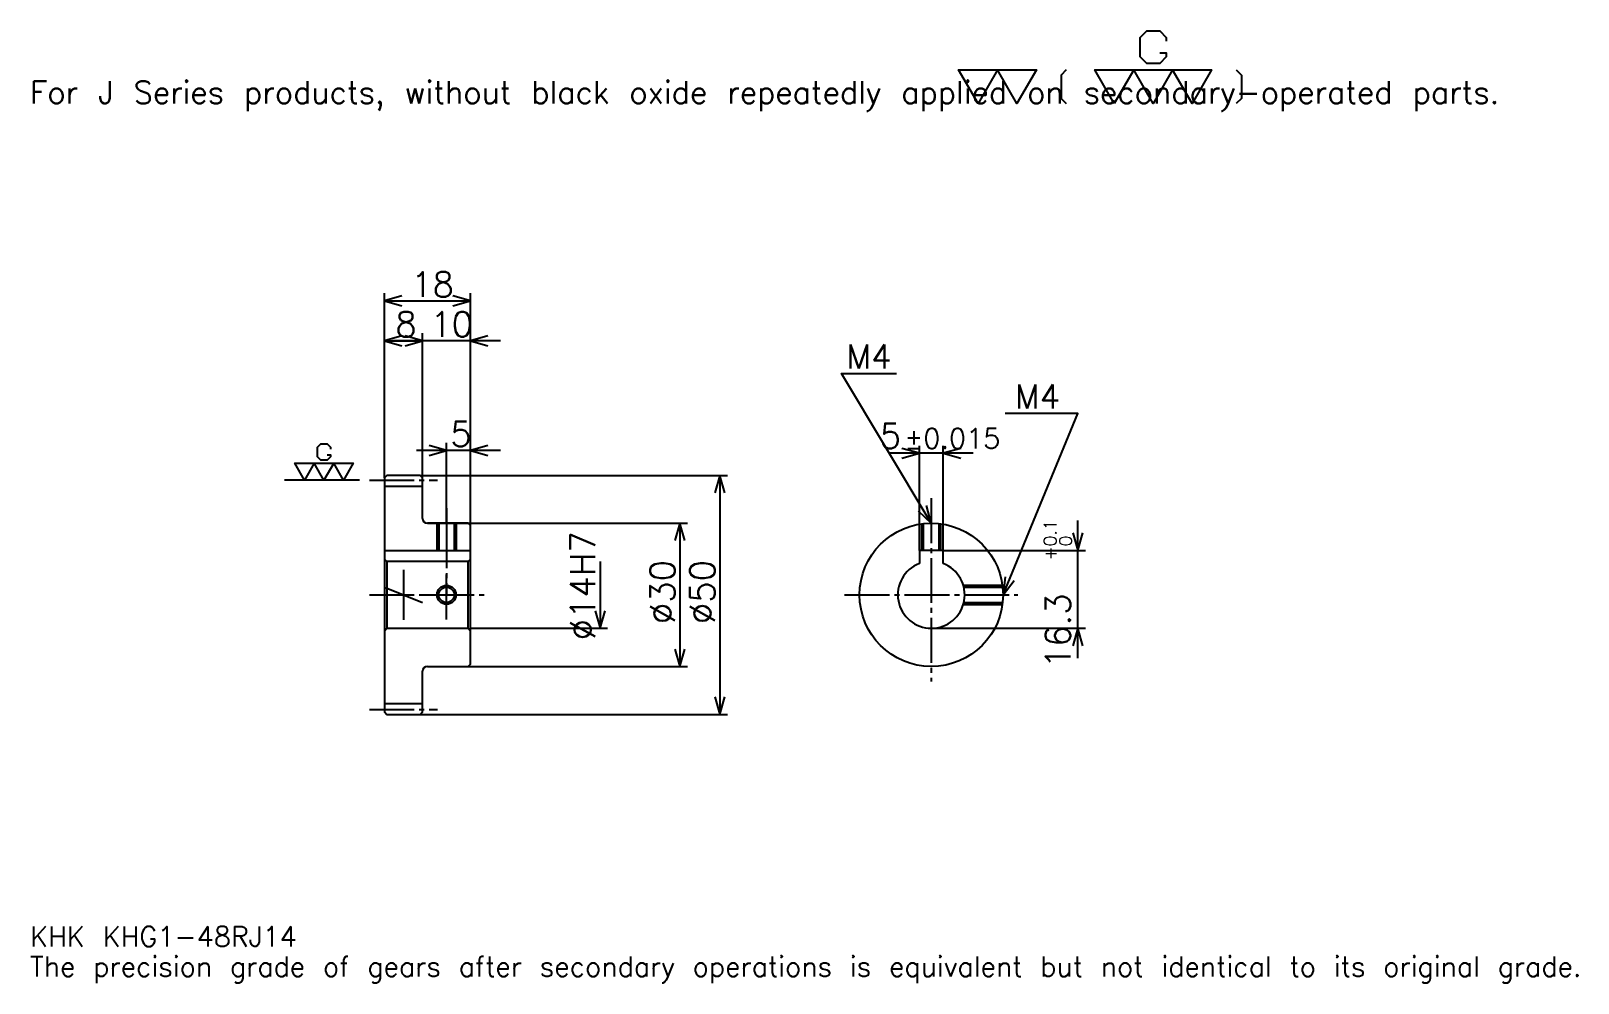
# Model space of a CAD drawing. Extents: x 11 to 334, y 4 to 203.
import ezdxf

# ---------------------------------------------------------------- set-up
doc = ezdxf.new("R2010")
doc.units = 0
doc.linetypes.add('DASHDOT', pattern=[12.521738, 9.391304, -1.043478, 1.043478, -1.043478])
doc.layers.get('0').update_dxf_attribs({"linetype": 'CONTINUOUS'})
doc.layers.add('DASHDOT', color=6, linetype='DASHDOT')
doc.styles.add('KANJI', font='TXT', dxfattribs={"bigfont": 'BIGFONT'})

msp = doc.modelspace()

# ---------------------------------------------------------------- linework, layer by layer
at = {"color": 5}
for p, q in [((84.521736, 110.043472), (84.521736, 148.130432)), ((84.521736, 146.565216), (102.521736, 146.565216)), ((102.521736, 110.043472), (102.521736, 148.130432)), ((92.521736, 110.043472), (92.521736, 139.782593)), ((84.521736, 138.217377), (92.521736, 138.217377)), ((108.782608, 138.217377), (86.260864, 138.217377)), ((97.521736, 110.043472), (97.521736, 116.82608)), ((108.782608, 115.260864), (91.260864, 115.260864)), ((207.67392, 114.652168), (190.152161, 114.652168)), ((196.41304, 94.343475), (196.41304, 116.217384)), ((201.41304, 94.343475), (201.41304, 116.217384)), ((84.521736, 109.543472), (84.521736, 110.043472)), ((92.021736, 110.043472), (102.521736, 110.043472)), ((92.521736, 109.543472), (92.521736, 110.043472)), ((97.521736, 100.043472), (97.521736, 110.043472)), ((97.521736, 100.043472), (97.521736, 110.043472)), ((102.521736, 110.043472), (156.260864, 110.043472)), ((102.521736, 99.543472), (102.521736, 110.043472)), ((154.695648, 110.043472), (154.695648, 60.043472)), ((229.565216, 71.7826), (229.565216, 100.60434)), ((93.521736, 100.043472), (102.521736, 100.043472)), ((102.521736, 100.043472), (147.91304, 100.043472)), ((146.347824, 100.043472), (146.347824, 70.043472)), ((201.41304, 94.343475), (231.130432, 94.343475)), ((129.652161, 92.043472), (129.652161, 78.043472)), ((102.521736, 78.043472), (131.217377, 78.043472)), ((198.91304, 78.043472), (231.130432, 78.043472)), ((93.521736, 70.043472), (102.521736, 70.043472)), ((102.521736, 70.043472), (147.91304, 70.043472)), ((92.021736, 60.043472), (102.521736, 60.043472)), ((102.521736, 60.043472), (156.260864, 60.043472))]:
    msp.add_line(p, q, dxfattribs=at)
at = {"color": 7}
for p, q in [((79.304344, 109.043472), (63.652168, 109.043472)), ((88.521736, 90.260864), (88.521736, 79.82608))]:
    msp.add_line(p, q, dxfattribs=at)
at = {"color": 4}
for p, q in [((84.521736, 107.793472), (92.521736, 107.793472)), ((84.521736, 94.343475), (102.521736, 94.343475)), ((85.021736, 92.043472), (85.021736, 78.043472)), ((102.021736, 92.043472), (102.521736, 92.543472)), ((102.021736, 78.043472), (102.521736, 77.543472)), ((84.521736, 62.293472), (92.521736, 62.293472))]:
    msp.add_line(p, q, dxfattribs=at)
at = {"color": 7}
for points in [[(246.678253, 198.406952), (248.034775, 198.406952), (248.034775, 197.593033), (246.678253, 196.236511), (243.96521, 196.236511), (242.608688, 197.593033), (242.608688, 201.662598), (243.96521, 203.019119), (246.678253, 203.019119), (248.034775, 201.662598), (248.034775, 200.848694)], [(208.695648, 187.82608), (204.626083, 194.87999), (220.904343, 194.87999), (216.834778, 187.82608), (212.765213, 194.87999), (208.695648, 187.82608)], [(227.144348, 194.87999), (226.059128, 193.794769), (226.059128, 188.911301), (227.144348, 187.82608)], [(237.182602, 187.82608), (233.113037, 194.87999), (257.530426, 194.87999), (253.460876, 187.82608), (249.391296, 194.87999), (245.321732, 187.82608), (241.252167, 194.87999), (237.182602, 187.82608)], [(262.685211, 194.87999), (263.770447, 193.794769), (263.770447, 188.911301), (262.685211, 187.82608)], [(72.573914, 114.333908), (73.252174, 114.333908), (73.252174, 113.926949), (72.573914, 113.248688), (71.217392, 113.248688), (70.539124, 113.926949), (70.539124, 115.961731), (71.217392, 116.639992), (72.573914, 116.639992), (73.252174, 115.961731), (73.252174, 115.554779)], [(67.82608, 109.043472), (65.791306, 112.570427), (78, 112.570427), (75.965218, 109.043472), (73.930435, 112.570427), (71.895645, 109.043472), (69.86087, 112.570427), (67.82608, 109.043472)]]:
    msp.add_lwpolyline(points, dxfattribs=at)
at = {"color": 5}
for points in [[(88.173912, 147.608688), (84.521736, 146.565216), (88.173912, 145.521729)], [(98.86956, 145.521729), (102.521736, 146.565216), (98.86956, 147.608688)], [(88.173912, 139.260864), (84.521736, 138.217377), (88.173912, 137.173904)], [(88.86956, 137.173904), (92.521736, 138.217377), (88.86956, 139.260864)], [(88.86956, 137.173904), (92.521736, 138.217377), (88.86956, 139.260864)], [(106.173912, 139.260864), (102.521736, 138.217377), (106.173912, 137.173904)], [(198.91304, 100.043472), (180.130432, 131.347824), (191.608704, 131.347824)], [(213.913055, 85.043472), (229.565216, 122.999992), (214.330414, 122.999992)], [(93.86956, 114.217384), (97.521736, 115.260864), (93.86956, 116.304344)], [(106.173912, 116.304344), (102.521736, 115.260864), (106.173912, 114.217384)], [(192.760864, 113.608688), (196.41304, 114.652168), (192.760864, 115.695648)], [(205.065216, 115.695648), (201.41304, 114.652168), (205.065216, 113.608688)], [(155.739136, 106.391296), (154.695648, 110.043472), (153.652161, 106.391296)], [(196.139236, 102.638321), (198.91304, 100.043472), (197.928787, 103.712051)], [(147.391296, 96.391296), (146.347824, 100.043472), (145.304352, 96.391296)], [(228.521729, 97.995644), (229.565216, 94.343475), (230.608673, 97.995644)], [(214.340698, 88.817642), (213.913055, 85.043472), (216.27005, 88.022034)], [(128.608688, 81.695648), (129.652161, 78.043472), (130.695648, 81.695648)], [(230.608673, 74.391296), (229.565216, 78.043472), (228.521729, 74.391296)], [(145.304352, 73.695648), (146.347824, 70.043472), (147.391296, 73.695648)], [(153.652161, 63.695648), (154.695648, 60.043472), (155.739136, 63.695648)]]:
    msp.add_lwpolyline(points, dxfattribs=at)
at = {"color": 4}
for points in [[(92.521736, 101.043472), (92.521736, 109.543472), (92.021736, 110.043472), (85.021736, 110.043472), (84.521736, 109.543472), (84.521736, 77.543472)], [(93.521736, 70.043472), (102.021736, 70.043472), (102.521736, 70.543472), (102.521736, 99.543472), (102.021736, 100.043472), (93.521736, 100.043472)], [(95.521736, 100.043472), (95.521736, 94.343475)], [(95.901733, 100.043472), (95.901733, 94.343475)], [(99.141739, 100.043472), (99.141739, 94.343475)], [(99.521736, 100.043472), (99.521736, 94.343475)], [(196.91304, 94.343475), (196.91304, 99.909538)], [(197.29303, 94.343475), (197.29303, 99.955734)], [(200.533051, 94.343475), (200.533051, 99.955734)], [(200.91304, 94.343475), (200.91304, 99.909538)], [(201.41304, 91.581818), (201.41304, 94.343475), (196.41304, 94.343475), (196.41304, 91.581818)], [(84.521736, 77.543472), (85.021736, 78.043472), (102.021736, 78.043472), (102.021736, 92.043472), (85.021736, 92.043472), (84.521736, 92.543472)], [(205.621246, 87.043472), (213.779114, 87.043472)], [(205.722992, 86.663475), (213.825317, 86.663475)], [(205.621246, 83.043472), (213.779114, 83.043472)], [(205.722992, 83.42347), (213.825317, 83.42347)], [(84.521736, 77.543472), (84.521736, 60.543472), (85.021736, 60.043472), (92.021736, 60.043472), (92.521736, 60.543472), (92.521736, 69.043472)]]:
    msp.add_lwpolyline(points, dxfattribs=at)
for centre, radius in [((198.91304, 85.043472), 15), ((97.521736, 85.043472), 1.62)]:
    msp.add_circle(centre, radius, dxfattribs=at)
at = {"color": 7}
msp.add_circle((97.521736, 85.043472), 2, dxfattribs=at)
at = {"color": 4}
for centre, radius, start, end in [((93.521736, 101.043472), 1, 180, 270), ((198.91304, 85.043472), 7, 110.92483306, 69.07516694), ((93.521736, 69.043472), 1, 90, 180)]:
    msp.add_arc(centre, radius, start, end, dxfattribs=at)
at = {"layer": 'DASHDOT', "color": 7}
for p, q in [((81.391304, 109.043472), (95.652168, 109.043472)), ((198.91304, 105.260864), (198.91304, 66.91304)), ((97.521736, 100.043472), (97.521736, 85.043472)), ((81.391304, 85.043472), (105.652168, 85.043472)), ((84.521736, 86.619118), (92.521736, 83.467827)), ((180.782608, 85.043472), (217.043488, 85.043472)), ((81.391304, 61.043472), (95.652168, 61.043472))]:
    msp.add_line(p, q, dxfattribs=at)
for points in [[(97.521736, 103.173904), (97.521736, 91.213036)], [(97.521736, 79.91304), (97.521736, 90.173904)], [(92.391304, 85.043472), (102.652176, 85.043472)]]:
    msp.add_lwpolyline(points, dxfattribs=at)

# ---------------------------------------------------------------- texts
at = {"color": 7, "style": 'KANJI'}
for s, height, p in [('For J Series products, without black oxide repeatedly applied on secondary-operated parts.', 4.695652, (10.434783, 187.82608)), ('18', 5.217391, (90.130432, 147.399994)), ('8', 5.217391, (86.82608, 139.05217)), ('10', 5.217391, (94.130432, 139.05217)), ('M4', 5.008696, (181.17392, 132.391296)), ('M4', 5.008696, (216.417389, 124.043472)), ('5', 5.217391, (98.32608, 116.095642)), ('5', 5.217391, (188.143311, 115.695648)), ('%%p0.015', 4.173913, (193.307892, 115.695648)), ('KHK KHG1-48RJ14', 4.173913, (10.434783, 11.478261)), ('The precision grade of gears after secondary operations is equivalent but not identical to its original grade.', 4.173913, (10.434783, 5.217391))]:
    msp.add_text(s, height=height, dxfattribs=at).set_placement(p)
for s, height, p in [('%%c14H7', 5.217391, (128.608688, 75.521729)), ('0.1', 2.608696, (225.078247, 95.191498)), ('0', 2.608696, (228.313049, 95.191498)), ('+', 2.608696, (225.078247, 92.269753)), ('%%c30', 5.217391, (145.304352, 78.91304)), ('%%c50', 5.217391, (153.652161, 78.91304)), ('16.3', 5.217391, (228, 69.686821))]:
    msp.add_text(s, height=height, rotation=90, dxfattribs=at).set_placement(p)

doc.saveas('drawing.dxf')
